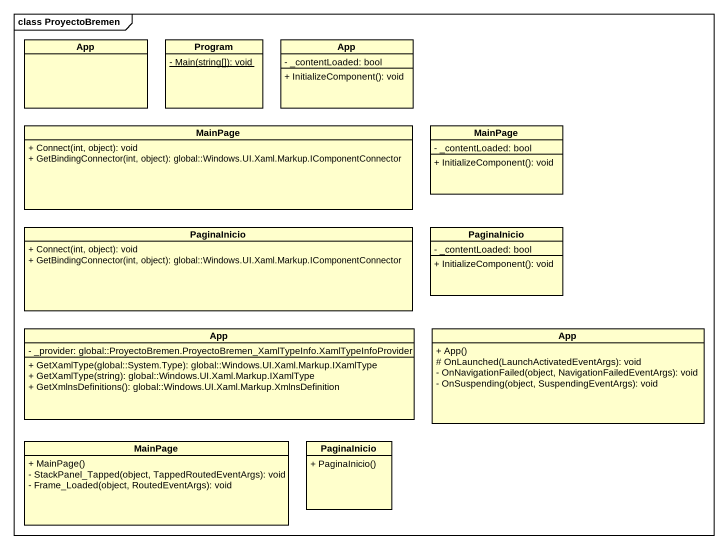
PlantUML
@startuml
mainframe class ProyectoBremen
hide circle
hide empty members
skinparam classAttributeIconSize 0
class App
class Program {
  {static} - Main(string[]): void
}
class "App" as App_2 {
  - _contentLoaded: bool
  + InitializeComponent(): void
}
class MainPage {
  + Connect(int, object): void
  + GetBindingConnector(int, object): global::Windows.UI.Xaml.Markup.IComponentConnector
}
class "MainPage" as MainPage_2 {
  - _contentLoaded: bool
  + InitializeComponent(): void
}
class PaginaInicio {
  + Connect(int, object): void
  + GetBindingConnector(int, object): global::Windows.UI.Xaml.Markup.IComponentConnector
}
class "PaginaInicio" as PaginaInicio_2 {
  - _contentLoaded: bool
  + InitializeComponent(): void
}
class "App" as App_3 {
  - _provider: global::ProyectoBremen.ProyectoBremen_XamlTypeInfo.XamlTypeInfoProvider
  + GetXamlType(global::System.Type): global::Windows.UI.Xaml.Markup.IXamlType
  + GetXamlType(string): global::Windows.UI.Xaml.Markup.IXamlType
  + GetXmlnsDefinitions(): global::Windows.UI.Xaml.Markup.XmlnsDefinition
}
class "App" as App_4 {
  + App()
  # OnLaunched(LaunchActivatedEventArgs): void
  - OnNavigationFailed(object, NavigationFailedEventArgs): void
  - OnSuspending(object, SuspendingEventArgs): void
}
class "MainPage" as MainPage_3 {
  + MainPage()
  - StackPanel_Tapped(object, TappedRoutedEventArgs): void
  - Frame_Loaded(object, RoutedEventArgs): void
}
class "PaginaInicio" as PaginaInicio_3 {
  + PaginaInicio()
}
@enduml
